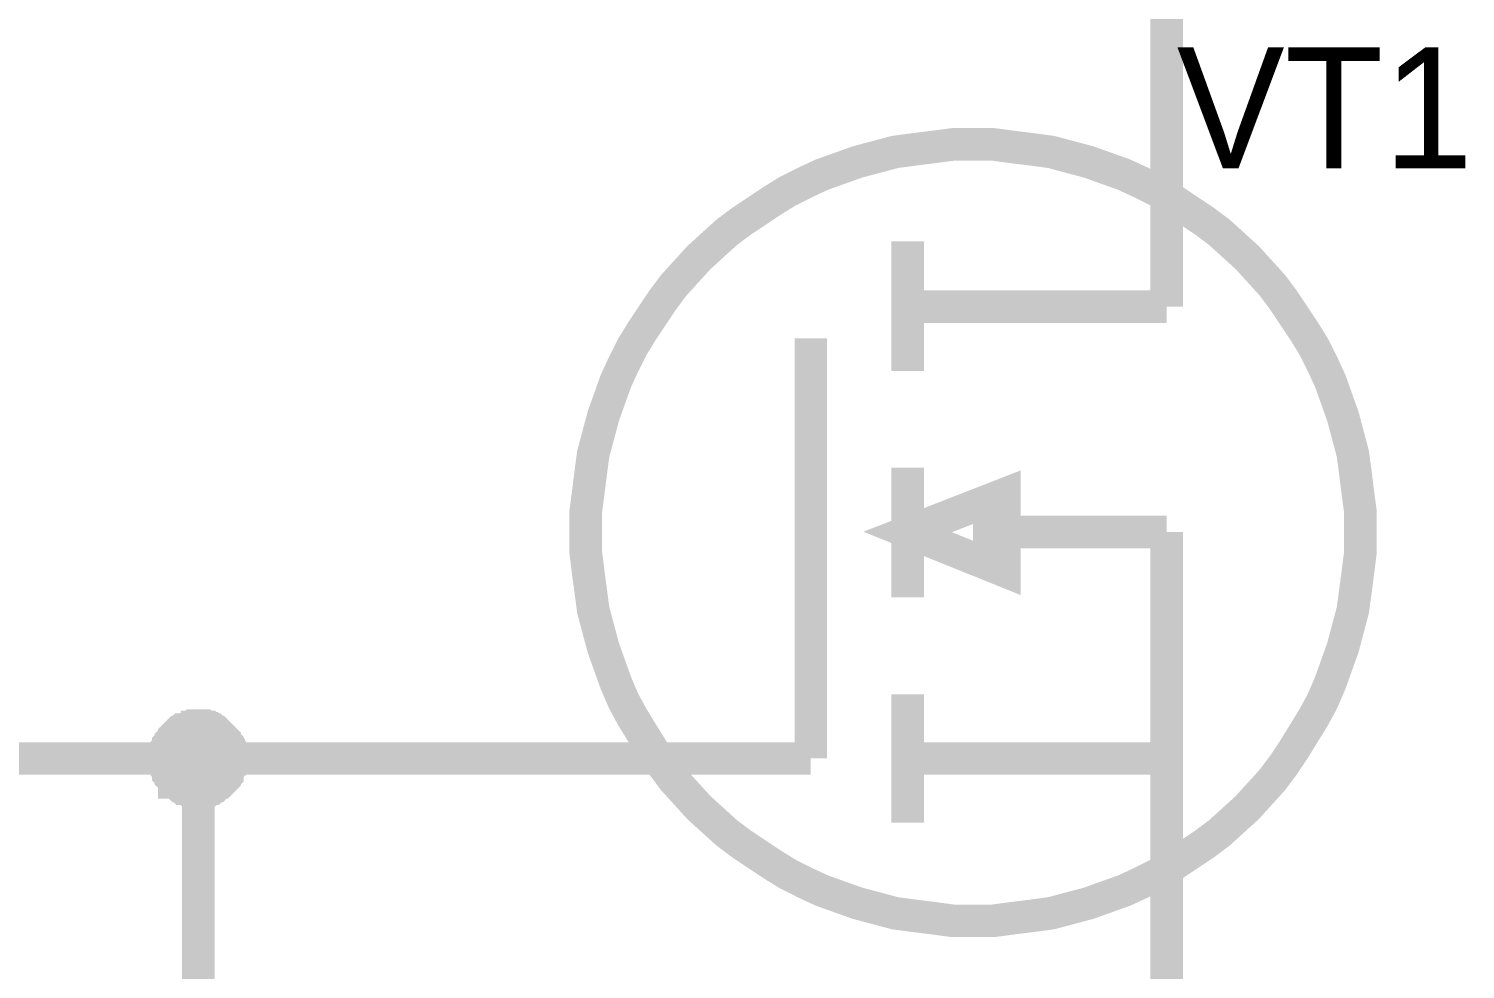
# Model space of a CAD drawing. Header units: millimetres. Extents: x 2.64 to 11.44, y 2.16 to 8.68.
# Drawn here: x 7.119 to 7.638, y 4.482 to 4.822 of the extents above; entities that cross this region are included whole.
import ezdxf

# ---------------------------------------------------------------- set-up
doc = ezdxf.new("R2010")
doc.units = ezdxf.units.MM
doc.header["$MEASUREMENT"] = 0
doc.layers.add('Sheet', color=255, linetype='Continuous')

msp = doc.modelspace()

# ---------------------------------------------------------------- linework, layer by layer
at = {"layer": 'Sheet', "const_width": 0.0118}
for points in [[(7.53039, 4.79192), (7.53039, 4.85066)], [(6.888, 4.79192), (6.888, 4.55833), (6.888, 4.55833), (7.18008, 4.55833), (7.23831, 4.55833)], [(7.53039, 4.79192), (7.53039, 4.7218)], [(7.3202, 4.64029), (7.3202, 4.64758), (7.32111, 4.65441), (7.32202, 4.66169), (7.32293, 4.66852), (7.32475, 4.67535), (7.32657, 4.68218), (7.32885, 4.68856), (7.33112, 4.69493), (7.33385, 4.70085), (7.33704, 4.70723), (7.34068, 4.71315), (7.34432, 4.71861), (7.34796, 4.72407), (7.35205, 4.72954), (7.3566, 4.73455), (7.36115, 4.73955), (7.36615, 4.74411), (7.37116, 4.74866), (7.37662, 4.75276), (7.38208, 4.7564), (7.38754, 4.76004), (7.39345, 4.76369), (7.39982, 4.76687), (7.40573, 4.76961), (7.4121, 4.77188), (7.41847, 4.77416), (7.4253, 4.77598), (7.43212, 4.7778), (7.43895, 4.77871), (7.44623, 4.77962), (7.45305, 4.78053), (7.46033, 4.78053)], [(7.46033, 4.78053), (7.45305, 4.78053), (7.44623, 4.77962), (7.43895, 4.77871), (7.43212, 4.7778), (7.4253, 4.77598), (7.41847, 4.77416), (7.4121, 4.77188), (7.40573, 4.76961), (7.39982, 4.76687), (7.39345, 4.76369), (7.38754, 4.76004), (7.38208, 4.7564), (7.37662, 4.75276), (7.37116, 4.74866), (7.36615, 4.74411), (7.36115, 4.73955), (7.3566, 4.73455), (7.35205, 4.72954), (7.34796, 4.72407), (7.34432, 4.71861), (7.34068, 4.71315), (7.33704, 4.70723), (7.33385, 4.70085), (7.33112, 4.69493), (7.32885, 4.68856), (7.32657, 4.68218), (7.32475, 4.67535), (7.32293, 4.66852), (7.32202, 4.66169), (7.32111, 4.65441), (7.3202, 4.64758), (7.3202, 4.64029)], [(7.46033, 4.78053), (7.46033, 4.78053)], [(7.46033, 4.78053), (7.46761, 4.78053), (7.47443, 4.77962), (7.48171, 4.77871), (7.48854, 4.7778), (7.49536, 4.77598), (7.50218, 4.77416), (7.50855, 4.77188), (7.51492, 4.76961), (7.52084, 4.76687), (7.52721, 4.76369), (7.53312, 4.76004), (7.53858, 4.7564), (7.54404, 4.75276), (7.5495, 4.74866), (7.5545, 4.74411), (7.55951, 4.73955), (7.56406, 4.73455), (7.56861, 4.72954), (7.5727, 4.72407), (7.57634, 4.71861), (7.57998, 4.71315), (7.58362, 4.70723), (7.58681, 4.70085), (7.58954, 4.69493), (7.59181, 4.68856), (7.59409, 4.68218), (7.59591, 4.67535), (7.59772, 4.66852), (7.59863, 4.66169), (7.59954, 4.65441), (7.60045, 4.64758), (7.60045, 4.64029)], [(7.60045, 4.64029), (7.60045, 4.64758), (7.59954, 4.65441), (7.59863, 4.66169), (7.59772, 4.66852), (7.59591, 4.67535), (7.59409, 4.68218), (7.59181, 4.68856), (7.58954, 4.69493), (7.58681, 4.70085), (7.58362, 4.70723), (7.57998, 4.71315), (7.57634, 4.71861), (7.5727, 4.72407), (7.56861, 4.72954), (7.56406, 4.73455), (7.55951, 4.73955), (7.5545, 4.74411), (7.5495, 4.74866), (7.54404, 4.75276), (7.53858, 4.7564), (7.53312, 4.76004), (7.52721, 4.76369), (7.52084, 4.76687), (7.51492, 4.76961), (7.50855, 4.77188), (7.50218, 4.77416), (7.49536, 4.77598), (7.48854, 4.7778), (7.48171, 4.77871), (7.47443, 4.77962), (7.46761, 4.78053), (7.46033, 4.78053)], [(7.43667, 4.74547), (7.43667, 4.69857)], [(7.43667, 4.7218), (7.53039, 4.7218)], [(7.40164, 4.71041), (7.40164, 4.55833)], [(7.43667, 4.61661), (7.43667, 4.66351)], [(7.46033, 4.49959), (7.45305, 4.49959), (7.44623, 4.50051), (7.43895, 4.50142), (7.43212, 4.50233), (7.4253, 4.50415), (7.41847, 4.50597), (7.4121, 4.50825), (7.40573, 4.51052), (7.39982, 4.51325), (7.39345, 4.51644), (7.38754, 4.52008), (7.38208, 4.52373), (7.37662, 4.52737), (7.37116, 4.53147), (7.36615, 4.53602), (7.36115, 4.54057), (7.3566, 4.54558), (7.35205, 4.55059), (7.34796, 4.55606), (7.34432, 4.56152), (7.34068, 4.56744), (7.33704, 4.57336), (7.33385, 4.57928), (7.33112, 4.58565), (7.32885, 4.59203), (7.32657, 4.5984), (7.32475, 4.60523), (7.32293, 4.61206), (7.32202, 4.61889), (7.32111, 4.62572), (7.3202, 4.63301), (7.3202, 4.64029)], [(7.3202, 4.64029), (7.3202, 4.64029)], [(7.3202, 4.64029), (7.3202, 4.63301), (7.32111, 4.62572), (7.32202, 4.61889), (7.32293, 4.61206), (7.32475, 4.60523), (7.32657, 4.5984), (7.32885, 4.59203), (7.33112, 4.58565), (7.33385, 4.57928), (7.33704, 4.57336), (7.34068, 4.56744), (7.34432, 4.56152), (7.34796, 4.55606), (7.35205, 4.55059), (7.3566, 4.54558), (7.36115, 4.54057), (7.36615, 4.53602), (7.37116, 4.53147), (7.37662, 4.52737), (7.38208, 4.52373), (7.38754, 4.52008), (7.39345, 4.51644), (7.39982, 4.51325), (7.40573, 4.51052), (7.4121, 4.50825), (7.41847, 4.50597), (7.4253, 4.50415), (7.43212, 4.50233), (7.43895, 4.50142), (7.44623, 4.50051), (7.45305, 4.49959), (7.46033, 4.49959)], [(7.46033, 4.64029), (7.53039, 4.64029)], [(7.60045, 4.64029), (7.60045, 4.63301), (7.59954, 4.62572), (7.59863, 4.61889), (7.59772, 4.61206), (7.59591, 4.60523), (7.59409, 4.5984), (7.59181, 4.59203), (7.58954, 4.58565), (7.58681, 4.57928), (7.58362, 4.57336), (7.57998, 4.56744), (7.57634, 4.56152), (7.5727, 4.55606), (7.56861, 4.55059), (7.56406, 4.54558), (7.55951, 4.54057), (7.5545, 4.53602), (7.5495, 4.53147), (7.54404, 4.52737), (7.53858, 4.52373), (7.53312, 4.52008), (7.52721, 4.51644), (7.52084, 4.51325), (7.51492, 4.51052), (7.50855, 4.50825), (7.50218, 4.50597), (7.49536, 4.50415), (7.48854, 4.50233), (7.48171, 4.50142), (7.47443, 4.50051), (7.46761, 4.49959), (7.46033, 4.49959)], [(7.46033, 4.49959), (7.46761, 4.49959), (7.47443, 4.50051), (7.48171, 4.50142), (7.48854, 4.50233), (7.49536, 4.50415), (7.50218, 4.50597), (7.50855, 4.50825), (7.51492, 4.51052), (7.52084, 4.51325), (7.52721, 4.51644), (7.53312, 4.52008), (7.53858, 4.52373), (7.54404, 4.52737), (7.5495, 4.53147), (7.5545, 4.53602), (7.55951, 4.54057), (7.56406, 4.54558), (7.56861, 4.55059), (7.5727, 4.55606), (7.57634, 4.56152), (7.57998, 4.56744), (7.58362, 4.57336), (7.58681, 4.57928), (7.58954, 4.58565), (7.59181, 4.59203), (7.59409, 4.5984), (7.59591, 4.60523), (7.59772, 4.61206), (7.59863, 4.61889), (7.59954, 4.62572), (7.60045, 4.63301), (7.60045, 4.64029)], [(7.53039, 4.64029), (7.53039, 4.49959)], [(7.60045, 4.64029), (7.60045, 4.64029), (7.60045, 4.64029), (7.60045, 4.64029), (7.60045, 4.64029), (7.60045, 4.64029), (7.60045, 4.64029), (7.60045, 4.64029), (7.60045, 4.64029), (7.60045, 4.64029), (7.60045, 4.64029), (7.60045, 4.64029), (7.60045, 4.64029), (7.60045, 4.64029), (7.60045, 4.64029), (7.60045, 4.64029), (7.60045, 4.64029), (7.60045, 4.64029), (7.60045, 4.64029), (7.60045, 4.64029), (7.60045, 4.64029), (7.60045, 4.64029), (7.60045, 4.64029), (7.60045, 4.64029), (7.60045, 4.64029), (7.60045, 4.64029), (7.60045, 4.64029), (7.60045, 4.64029), (7.60045, 4.64029), (7.60045, 4.64029), (7.60045, 4.64029), (7.60045, 4.64029), (7.60045, 4.64029)], [(7.43667, 4.53511), (7.43667, 4.58155)], [(7.16825, 4.55833), (7.16825, 4.55879), (7.16825, 4.5597), (7.16825, 4.56015), (7.1687, 4.56061), (7.1687, 4.56106), (7.1687, 4.56198), (7.16916, 4.56243), (7.16916, 4.56289), (7.16916, 4.56334), (7.16961, 4.5638), (7.17007, 4.56425), (7.17007, 4.56471), (7.17052, 4.56516), (7.17098, 4.56562), (7.17143, 4.56607), (7.17143, 4.56653), (7.17189, 4.56698), (7.17234, 4.56744), (7.1728, 4.56789), (7.17325, 4.56789), (7.17371, 4.56835), (7.17416, 4.56881), (7.17462, 4.56881), (7.17553, 4.56926), (7.17598, 4.56926), (7.17644, 4.56972), (7.17689, 4.56972), (7.1778, 4.56972), (7.17826, 4.57017), (7.17871, 4.57017), (7.17962, 4.57017), (7.18008, 4.57017)], [(7.16825, 4.55833), (7.16825, 4.55879), (7.16825, 4.5597), (7.16825, 4.56015), (7.1687, 4.56061), (7.1687, 4.56106), (7.1687, 4.56198), (7.16916, 4.56243), (7.16916, 4.56289), (7.16916, 4.56334), (7.16961, 4.5638), (7.17007, 4.56425), (7.17007, 4.56471), (7.17052, 4.56516), (7.17098, 4.56562), (7.17143, 4.56607), (7.17143, 4.56653), (7.17189, 4.56698), (7.17234, 4.56744), (7.1728, 4.56789), (7.17325, 4.56789), (7.17371, 4.56835), (7.17416, 4.56881), (7.17462, 4.56881), (7.17553, 4.56926), (7.17598, 4.56926), (7.17644, 4.56972), (7.17689, 4.56972), (7.1778, 4.56972), (7.17826, 4.57017), (7.17871, 4.57017), (7.17962, 4.57017), (7.18008, 4.57017)], [(7.16825, 4.55833), (7.16825, 4.55879), (7.16825, 4.5597), (7.16825, 4.56015), (7.1687, 4.56061), (7.1687, 4.56106), (7.1687, 4.56198), (7.16916, 4.56243), (7.16916, 4.56289), (7.16916, 4.56334), (7.16961, 4.5638), (7.17007, 4.56425), (7.17007, 4.56471), (7.17052, 4.56516), (7.17098, 4.56562), (7.17143, 4.56607), (7.17143, 4.56653), (7.17189, 4.56698), (7.17234, 4.56744), (7.1728, 4.56789), (7.17325, 4.56789), (7.17371, 4.56835), (7.17416, 4.56881), (7.17462, 4.56881), (7.17553, 4.56926), (7.17598, 4.56926), (7.17644, 4.56972), (7.17689, 4.56972), (7.1778, 4.56972), (7.17826, 4.57017), (7.17871, 4.57017), (7.17962, 4.57017), (7.18008, 4.57017)], [(7.16825, 4.55833), (7.16825, 4.55879), (7.16825, 4.5597), (7.16825, 4.56015), (7.1687, 4.56061), (7.1687, 4.56106), (7.1687, 4.56198), (7.16916, 4.56243), (7.16916, 4.56289), (7.16916, 4.56334), (7.16961, 4.5638), (7.17007, 4.56425), (7.17007, 4.56471), (7.17052, 4.56516), (7.17098, 4.56562), (7.17143, 4.56607), (7.17143, 4.56653), (7.17189, 4.56698), (7.17234, 4.56744), (7.1728, 4.56789), (7.17325, 4.56789), (7.17371, 4.56835), (7.17416, 4.56881), (7.17462, 4.56881), (7.17553, 4.56926), (7.17598, 4.56926), (7.17644, 4.56972), (7.17689, 4.56972), (7.1778, 4.56972), (7.17826, 4.57017), (7.17871, 4.57017), (7.17962, 4.57017), (7.18008, 4.57017)], [(7.16825, 4.55833), (7.16825, 4.55879), (7.16825, 4.5597), (7.16825, 4.56015), (7.1687, 4.56061), (7.1687, 4.56106), (7.1687, 4.56198), (7.16916, 4.56243), (7.16916, 4.56289), (7.16916, 4.56334), (7.16961, 4.5638), (7.17007, 4.56425), (7.17007, 4.56471), (7.17052, 4.56516), (7.17098, 4.56562), (7.17143, 4.56607), (7.17143, 4.56653), (7.17189, 4.56698), (7.17234, 4.56744), (7.1728, 4.56789), (7.17325, 4.56789), (7.17371, 4.56835), (7.17416, 4.56881), (7.17462, 4.56881), (7.17553, 4.56926), (7.17598, 4.56926), (7.17644, 4.56972), (7.17689, 4.56972), (7.1778, 4.56972), (7.17826, 4.57017), (7.17871, 4.57017), (7.17962, 4.57017), (7.18008, 4.57017)], [(7.16825, 4.55833), (7.16825, 4.55879), (7.16825, 4.5597), (7.16825, 4.56015), (7.1687, 4.56061), (7.1687, 4.56106), (7.1687, 4.56198), (7.16916, 4.56243), (7.16916, 4.56289), (7.16916, 4.56334), (7.16961, 4.5638), (7.17007, 4.56425), (7.17007, 4.56471), (7.17052, 4.56516), (7.17098, 4.56562), (7.17143, 4.56607), (7.17143, 4.56653), (7.17189, 4.56698), (7.17234, 4.56744), (7.1728, 4.56789), (7.17325, 4.56789), (7.17371, 4.56835), (7.17416, 4.56881), (7.17462, 4.56881), (7.17553, 4.56926), (7.17598, 4.56926), (7.17644, 4.56972), (7.17689, 4.56972), (7.1778, 4.56972), (7.17826, 4.57017), (7.17871, 4.57017), (7.17962, 4.57017), (7.18008, 4.57017)], [(7.16825, 4.55833), (7.16825, 4.55879), (7.16825, 4.5597), (7.16825, 4.56015), (7.1687, 4.56061), (7.1687, 4.56106), (7.1687, 4.56198), (7.16916, 4.56243), (7.16916, 4.56289), (7.16916, 4.56334), (7.16961, 4.5638), (7.17007, 4.56425), (7.17007, 4.56471), (7.17052, 4.56516), (7.17098, 4.56562), (7.17143, 4.56607), (7.17143, 4.56653), (7.17189, 4.56698), (7.17234, 4.56744), (7.1728, 4.56789), (7.17325, 4.56789), (7.17371, 4.56835), (7.17416, 4.56881), (7.17462, 4.56881), (7.17553, 4.56926), (7.17598, 4.56926), (7.17644, 4.56972), (7.17689, 4.56972), (7.1778, 4.56972), (7.17826, 4.57017), (7.17871, 4.57017), (7.17962, 4.57017), (7.18008, 4.57017)], [(7.16825, 4.55833), (7.16825, 4.55879), (7.16825, 4.5597), (7.16825, 4.56015), (7.1687, 4.56061), (7.1687, 4.56106), (7.1687, 4.56198), (7.16916, 4.56243), (7.16916, 4.56289), (7.16916, 4.56334), (7.16961, 4.5638), (7.17007, 4.56425), (7.17007, 4.56471), (7.17052, 4.56516), (7.17098, 4.56562), (7.17143, 4.56607), (7.17143, 4.56653), (7.17189, 4.56698), (7.17234, 4.56744), (7.1728, 4.56789), (7.17325, 4.56789), (7.17371, 4.56835), (7.17416, 4.56881), (7.17462, 4.56881), (7.17553, 4.56926), (7.17598, 4.56926), (7.17644, 4.56972), (7.17689, 4.56972), (7.1778, 4.56972), (7.17826, 4.57017), (7.17871, 4.57017), (7.17962, 4.57017), (7.18008, 4.57017)], [(7.18008, 4.57017), (7.18008, 4.57017)], [(7.18008, 4.57017), (7.18053, 4.57017), (7.18144, 4.57017), (7.1819, 4.57017), (7.18235, 4.56972), (7.18281, 4.56972), (7.18372, 4.56972), (7.18417, 4.56926), (7.18463, 4.56926), (7.18508, 4.56881), (7.18554, 4.56881), (7.18599, 4.56835), (7.18645, 4.56789), (7.1869, 4.56789), (7.18736, 4.56744), (7.18781, 4.56698), (7.18827, 4.56653), (7.18872, 4.56607), (7.18918, 4.56562), (7.18963, 4.56516), (7.18963, 4.56471), (7.19009, 4.56425), (7.19054, 4.5638), (7.19054, 4.56334), (7.191, 4.56289), (7.191, 4.56243), (7.19145, 4.56198), (7.19145, 4.56106), (7.19145, 4.56061), (7.19191, 4.56015), (7.19191, 4.5597), (7.19191, 4.55879), (7.19191, 4.55833)], [(7.18008, 4.57017), (7.18008, 4.57017)], [(7.18008, 4.57017), (7.18053, 4.57017), (7.18144, 4.57017), (7.1819, 4.57017), (7.18235, 4.56972), (7.18281, 4.56972), (7.18372, 4.56972), (7.18417, 4.56926), (7.18463, 4.56926), (7.18508, 4.56881), (7.18554, 4.56881), (7.18599, 4.56835), (7.18645, 4.56789), (7.1869, 4.56789), (7.18736, 4.56744), (7.18781, 4.56698), (7.18827, 4.56653), (7.18872, 4.56607), (7.18918, 4.56562), (7.18963, 4.56516), (7.18963, 4.56471), (7.19009, 4.56425), (7.19054, 4.5638), (7.19054, 4.56334), (7.191, 4.56289), (7.191, 4.56243), (7.19145, 4.56198), (7.19145, 4.56106), (7.19145, 4.56061), (7.19191, 4.56015), (7.19191, 4.5597), (7.19191, 4.55879), (7.19191, 4.55833)], [(7.18008, 4.57017), (7.18008, 4.57017)], [(7.18008, 4.57017), (7.18053, 4.57017), (7.18144, 4.57017), (7.1819, 4.57017), (7.18235, 4.56972), (7.18281, 4.56972), (7.18372, 4.56972), (7.18417, 4.56926), (7.18463, 4.56926), (7.18508, 4.56881), (7.18554, 4.56881), (7.18599, 4.56835), (7.18645, 4.56789), (7.1869, 4.56789), (7.18736, 4.56744), (7.18781, 4.56698), (7.18827, 4.56653), (7.18872, 4.56607), (7.18918, 4.56562), (7.18963, 4.56516), (7.18963, 4.56471), (7.19009, 4.56425), (7.19054, 4.5638), (7.19054, 4.56334), (7.191, 4.56289), (7.191, 4.56243), (7.19145, 4.56198), (7.19145, 4.56106), (7.19145, 4.56061), (7.19191, 4.56015), (7.19191, 4.5597), (7.19191, 4.55879), (7.19191, 4.55833)], [(7.18008, 4.57017), (7.18008, 4.57017)], [(7.18008, 4.57017), (7.18053, 4.57017), (7.18144, 4.57017), (7.1819, 4.57017), (7.18235, 4.56972), (7.18281, 4.56972), (7.18372, 4.56972), (7.18417, 4.56926), (7.18463, 4.56926), (7.18508, 4.56881), (7.18554, 4.56881), (7.18599, 4.56835), (7.18645, 4.56789), (7.1869, 4.56789), (7.18736, 4.56744), (7.18781, 4.56698), (7.18827, 4.56653), (7.18872, 4.56607), (7.18918, 4.56562), (7.18963, 4.56516), (7.18963, 4.56471), (7.19009, 4.56425), (7.19054, 4.5638), (7.19054, 4.56334), (7.191, 4.56289), (7.191, 4.56243), (7.19145, 4.56198), (7.19145, 4.56106), (7.19145, 4.56061), (7.19191, 4.56015), (7.19191, 4.5597), (7.19191, 4.55879), (7.19191, 4.55833)], [(7.18008, 4.57017), (7.18008, 4.57017)], [(7.18008, 4.57017), (7.18053, 4.57017), (7.18144, 4.57017), (7.1819, 4.57017), (7.18235, 4.56972), (7.18281, 4.56972), (7.18372, 4.56972), (7.18417, 4.56926), (7.18463, 4.56926), (7.18508, 4.56881), (7.18554, 4.56881), (7.18599, 4.56835), (7.18645, 4.56789), (7.1869, 4.56789), (7.18736, 4.56744), (7.18781, 4.56698), (7.18827, 4.56653), (7.18872, 4.56607), (7.18918, 4.56562), (7.18963, 4.56516), (7.18963, 4.56471), (7.19009, 4.56425), (7.19054, 4.5638), (7.19054, 4.56334), (7.191, 4.56289), (7.191, 4.56243), (7.19145, 4.56198), (7.19145, 4.56106), (7.19145, 4.56061), (7.19191, 4.56015), (7.19191, 4.5597), (7.19191, 4.55879), (7.19191, 4.55833)], [(7.18008, 4.57017), (7.18008, 4.57017)], [(7.18008, 4.57017), (7.18053, 4.57017), (7.18144, 4.57017), (7.1819, 4.57017), (7.18235, 4.56972), (7.18281, 4.56972), (7.18372, 4.56972), (7.18417, 4.56926), (7.18463, 4.56926), (7.18508, 4.56881), (7.18554, 4.56881), (7.18599, 4.56835), (7.18645, 4.56789), (7.1869, 4.56789), (7.18736, 4.56744), (7.18781, 4.56698), (7.18827, 4.56653), (7.18872, 4.56607), (7.18918, 4.56562), (7.18963, 4.56516), (7.18963, 4.56471), (7.19009, 4.56425), (7.19054, 4.5638), (7.19054, 4.56334), (7.191, 4.56289), (7.191, 4.56243), (7.19145, 4.56198), (7.19145, 4.56106), (7.19145, 4.56061), (7.19191, 4.56015), (7.19191, 4.5597), (7.19191, 4.55879), (7.19191, 4.55833)], [(7.18008, 4.57017), (7.18008, 4.57017)], [(7.18008, 4.57017), (7.18053, 4.57017), (7.18144, 4.57017), (7.1819, 4.57017), (7.18235, 4.56972), (7.18281, 4.56972), (7.18372, 4.56972), (7.18417, 4.56926), (7.18463, 4.56926), (7.18508, 4.56881), (7.18554, 4.56881), (7.18599, 4.56835), (7.18645, 4.56789), (7.1869, 4.56789), (7.18736, 4.56744), (7.18781, 4.56698), (7.18827, 4.56653), (7.18872, 4.56607), (7.18918, 4.56562), (7.18963, 4.56516), (7.18963, 4.56471), (7.19009, 4.56425), (7.19054, 4.5638), (7.19054, 4.56334), (7.191, 4.56289), (7.191, 4.56243), (7.19145, 4.56198), (7.19145, 4.56106), (7.19145, 4.56061), (7.19191, 4.56015), (7.19191, 4.5597), (7.19191, 4.55879), (7.19191, 4.55833)], [(7.18008, 4.57017), (7.18008, 4.57017)], [(7.18008, 4.57017), (7.18053, 4.57017), (7.18144, 4.57017), (7.1819, 4.57017), (7.18235, 4.56972), (7.18281, 4.56972), (7.18372, 4.56972), (7.18417, 4.56926), (7.18463, 4.56926), (7.18508, 4.56881), (7.18554, 4.56881), (7.18599, 4.56835), (7.18645, 4.56789), (7.1869, 4.56789), (7.18736, 4.56744), (7.18781, 4.56698), (7.18827, 4.56653), (7.18872, 4.56607), (7.18918, 4.56562), (7.18963, 4.56516), (7.18963, 4.56471), (7.19009, 4.56425), (7.19054, 4.5638), (7.19054, 4.56334), (7.191, 4.56289), (7.191, 4.56243), (7.19145, 4.56198), (7.19145, 4.56106), (7.19145, 4.56061), (7.19191, 4.56015), (7.19191, 4.5597), (7.19191, 4.55879), (7.19191, 4.55833)], [(7.18008, 4.54649), (7.17962, 4.54649), (7.17871, 4.54649), (7.17826, 4.54649), (7.1778, 4.54695), (7.17689, 4.54695), (7.17644, 4.54695), (7.17598, 4.5474), (7.17553, 4.5474), (7.17462, 4.5474), (7.17416, 4.54786), (7.17371, 4.54832), (7.17325, 4.54832), (7.1728, 4.54877), (7.17234, 4.54923), (7.17189, 4.54968), (7.17143, 4.54968), (7.17143, 4.55014), (7.17098, 4.55059), (7.17052, 4.55105), (7.17007, 4.5515), (7.17007, 4.55196), (7.16961, 4.55241), (7.16916, 4.55287), (7.16916, 4.55378), (7.16916, 4.55423), (7.1687, 4.55469), (7.1687, 4.55515), (7.1687, 4.55606), (7.16825, 4.55651), (7.16825, 4.55697), (7.16825, 4.55788), (7.16825, 4.55833)], [(7.16825, 4.55833), (7.16825, 4.55833)], [(7.18008, 4.54649), (7.17962, 4.54649), (7.17871, 4.54649), (7.17826, 4.54649), (7.1778, 4.54695), (7.17689, 4.54695), (7.17644, 4.54695), (7.17598, 4.5474), (7.17553, 4.5474), (7.17462, 4.5474), (7.17416, 4.54786), (7.17371, 4.54832), (7.17325, 4.54832), (7.1728, 4.54877), (7.17234, 4.54923), (7.17189, 4.54968), (7.17143, 4.54968), (7.17143, 4.55014), (7.17098, 4.55059), (7.17052, 4.55105), (7.17007, 4.5515), (7.17007, 4.55196), (7.16961, 4.55241), (7.16916, 4.55287), (7.16916, 4.55378), (7.16916, 4.55423), (7.1687, 4.55469), (7.1687, 4.55515), (7.1687, 4.55606), (7.16825, 4.55651), (7.16825, 4.55697), (7.16825, 4.55788), (7.16825, 4.55833)], [(7.16825, 4.55833), (7.16825, 4.55833)], [(7.18008, 4.54649), (7.17962, 4.54649), (7.17871, 4.54649), (7.17826, 4.54649), (7.1778, 4.54695), (7.17689, 4.54695), (7.17644, 4.54695), (7.17598, 4.5474), (7.17553, 4.5474), (7.17462, 4.5474), (7.17416, 4.54786), (7.17371, 4.54832), (7.17325, 4.54832), (7.1728, 4.54877), (7.17234, 4.54923), (7.17189, 4.54968), (7.17143, 4.54968), (7.17143, 4.55014), (7.17098, 4.55059), (7.17052, 4.55105), (7.17007, 4.5515), (7.17007, 4.55196), (7.16961, 4.55241), (7.16916, 4.55287), (7.16916, 4.55378), (7.16916, 4.55423), (7.1687, 4.55469), (7.1687, 4.55515), (7.1687, 4.55606), (7.16825, 4.55651), (7.16825, 4.55697), (7.16825, 4.55788), (7.16825, 4.55833)], [(7.16825, 4.55833), (7.16825, 4.55833)], [(7.18008, 4.54649), (7.17962, 4.54649), (7.17871, 4.54649), (7.17826, 4.54649), (7.1778, 4.54695), (7.17689, 4.54695), (7.17644, 4.54695), (7.17598, 4.5474), (7.17553, 4.5474), (7.17462, 4.5474), (7.17416, 4.54786), (7.17371, 4.54832), (7.17325, 4.54832), (7.1728, 4.54877), (7.17234, 4.54923), (7.17189, 4.54968), (7.17143, 4.54968), (7.17143, 4.55014), (7.17098, 4.55059), (7.17052, 4.55105), (7.17007, 4.5515), (7.17007, 4.55196), (7.16961, 4.55241), (7.16916, 4.55287), (7.16916, 4.55378), (7.16916, 4.55423), (7.1687, 4.55469), (7.1687, 4.55515), (7.1687, 4.55606), (7.16825, 4.55651), (7.16825, 4.55697), (7.16825, 4.55788), (7.16825, 4.55833)], [(7.16825, 4.55833), (7.16825, 4.55833)], [(7.18008, 4.54649), (7.17962, 4.54649), (7.17871, 4.54649), (7.17826, 4.54649), (7.1778, 4.54695), (7.17689, 4.54695), (7.17644, 4.54695), (7.17598, 4.5474), (7.17553, 4.5474), (7.17462, 4.5474), (7.17416, 4.54786), (7.17371, 4.54832), (7.17325, 4.54832), (7.1728, 4.54877), (7.17234, 4.54923), (7.17189, 4.54968), (7.17143, 4.54968), (7.17143, 4.55014), (7.17098, 4.55059), (7.17052, 4.55105), (7.17007, 4.5515), (7.17007, 4.55196), (7.16961, 4.55241), (7.16916, 4.55287), (7.16916, 4.55378), (7.16916, 4.55423), (7.1687, 4.55469), (7.1687, 4.55515), (7.1687, 4.55606), (7.16825, 4.55651), (7.16825, 4.55697), (7.16825, 4.55788), (7.16825, 4.55833)], [(7.16825, 4.55833), (7.16825, 4.55833)], [(7.18008, 4.54649), (7.17962, 4.54649), (7.17871, 4.54649), (7.17826, 4.54649), (7.1778, 4.54695), (7.17689, 4.54695), (7.17644, 4.54695), (7.17598, 4.5474), (7.17553, 4.5474), (7.17462, 4.5474), (7.17416, 4.54786), (7.17371, 4.54832), (7.17325, 4.54832), (7.1728, 4.54877), (7.17234, 4.54923), (7.17189, 4.54968), (7.17143, 4.54968), (7.17143, 4.55014), (7.17098, 4.55059), (7.17052, 4.55105), (7.17007, 4.5515), (7.17007, 4.55196), (7.16961, 4.55241), (7.16916, 4.55287), (7.16916, 4.55378), (7.16916, 4.55423), (7.1687, 4.55469), (7.1687, 4.55515), (7.1687, 4.55606), (7.16825, 4.55651), (7.16825, 4.55697), (7.16825, 4.55788), (7.16825, 4.55833)], [(7.16825, 4.55833), (7.16825, 4.55833)], [(7.18008, 4.54649), (7.17962, 4.54649), (7.17871, 4.54649), (7.17826, 4.54649), (7.1778, 4.54695), (7.17689, 4.54695), (7.17644, 4.54695), (7.17598, 4.5474), (7.17553, 4.5474), (7.17462, 4.5474), (7.17416, 4.54786), (7.17371, 4.54832), (7.17325, 4.54832), (7.1728, 4.54877), (7.17234, 4.54923), (7.17189, 4.54968), (7.17143, 4.54968), (7.17143, 4.55014), (7.17098, 4.55059), (7.17052, 4.55105), (7.17007, 4.5515), (7.17007, 4.55196), (7.16961, 4.55241), (7.16916, 4.55287), (7.16916, 4.55378), (7.16916, 4.55423), (7.1687, 4.55469), (7.1687, 4.55515), (7.1687, 4.55606), (7.16825, 4.55651), (7.16825, 4.55697), (7.16825, 4.55788), (7.16825, 4.55833)], [(7.16825, 4.55833), (7.16825, 4.55833)], [(7.18008, 4.54649), (7.17962, 4.54649), (7.17871, 4.54649), (7.17826, 4.54649), (7.1778, 4.54695), (7.17689, 4.54695), (7.17644, 4.54695), (7.17598, 4.5474), (7.17553, 4.5474), (7.17462, 4.5474), (7.17416, 4.54786), (7.17371, 4.54832), (7.17325, 4.54832), (7.1728, 4.54877), (7.17234, 4.54923), (7.17189, 4.54968), (7.17143, 4.54968), (7.17143, 4.55014), (7.17098, 4.55059), (7.17052, 4.55105), (7.17007, 4.5515), (7.17007, 4.55196), (7.16961, 4.55241), (7.16916, 4.55287), (7.16916, 4.55378), (7.16916, 4.55423), (7.1687, 4.55469), (7.1687, 4.55515), (7.1687, 4.55606), (7.16825, 4.55651), (7.16825, 4.55697), (7.16825, 4.55788), (7.16825, 4.55833)], [(7.16825, 4.55833), (7.16825, 4.55833)], [(7.18008, 4.49959), (7.18008, 4.55833)], [(7.19191, 4.55833), (7.19191, 4.55788), (7.19191, 4.55697), (7.19191, 4.55651), (7.19145, 4.55606), (7.19145, 4.55515), (7.19145, 4.55469), (7.191, 4.55423), (7.191, 4.55378), (7.19054, 4.55287), (7.19054, 4.55241), (7.19009, 4.55196), (7.18963, 4.5515), (7.18963, 4.55105), (7.18918, 4.55059), (7.18872, 4.55014), (7.18827, 4.54968), (7.18781, 4.54968), (7.18736, 4.54923), (7.1869, 4.54877), (7.18645, 4.54832), (7.18599, 4.54832), (7.18554, 4.54786), (7.18508, 4.5474), (7.18463, 4.5474), (7.18417, 4.5474), (7.18372, 4.54695), (7.18281, 4.54695), (7.18235, 4.54695), (7.1819, 4.54649), (7.18144, 4.54649), (7.18053, 4.54649), (7.18008, 4.54649)], [(7.19191, 4.55833), (7.19191, 4.55788), (7.19191, 4.55697), (7.19191, 4.55651), (7.19145, 4.55606), (7.19145, 4.55515), (7.19145, 4.55469), (7.191, 4.55423), (7.191, 4.55378), (7.19054, 4.55287), (7.19054, 4.55241), (7.19009, 4.55196), (7.18963, 4.5515), (7.18963, 4.55105), (7.18918, 4.55059), (7.18872, 4.55014), (7.18827, 4.54968), (7.18781, 4.54968), (7.18736, 4.54923), (7.1869, 4.54877), (7.18645, 4.54832), (7.18599, 4.54832), (7.18554, 4.54786), (7.18508, 4.5474), (7.18463, 4.5474), (7.18417, 4.5474), (7.18372, 4.54695), (7.18281, 4.54695), (7.18235, 4.54695), (7.1819, 4.54649), (7.18144, 4.54649), (7.18053, 4.54649), (7.18008, 4.54649)], [(7.19191, 4.55833), (7.19191, 4.55788), (7.19191, 4.55697), (7.19191, 4.55651), (7.19145, 4.55606), (7.19145, 4.55515), (7.19145, 4.55469), (7.191, 4.55423), (7.191, 4.55378), (7.19054, 4.55287), (7.19054, 4.55241), (7.19009, 4.55196), (7.18963, 4.5515), (7.18963, 4.55105), (7.18918, 4.55059), (7.18872, 4.55014), (7.18827, 4.54968), (7.18781, 4.54968), (7.18736, 4.54923), (7.1869, 4.54877), (7.18645, 4.54832), (7.18599, 4.54832), (7.18554, 4.54786), (7.18508, 4.5474), (7.18463, 4.5474), (7.18417, 4.5474), (7.18372, 4.54695), (7.18281, 4.54695), (7.18235, 4.54695), (7.1819, 4.54649), (7.18144, 4.54649), (7.18053, 4.54649), (7.18008, 4.54649)], [(7.19191, 4.55833), (7.19191, 4.55788), (7.19191, 4.55697), (7.19191, 4.55651), (7.19145, 4.55606), (7.19145, 4.55515), (7.19145, 4.55469), (7.191, 4.55423), (7.191, 4.55378), (7.19054, 4.55287), (7.19054, 4.55241), (7.19009, 4.55196), (7.18963, 4.5515), (7.18963, 4.55105), (7.18918, 4.55059), (7.18872, 4.55014), (7.18827, 4.54968), (7.18781, 4.54968), (7.18736, 4.54923), (7.1869, 4.54877), (7.18645, 4.54832), (7.18599, 4.54832), (7.18554, 4.54786), (7.18508, 4.5474), (7.18463, 4.5474), (7.18417, 4.5474), (7.18372, 4.54695), (7.18281, 4.54695), (7.18235, 4.54695), (7.1819, 4.54649), (7.18144, 4.54649), (7.18053, 4.54649), (7.18008, 4.54649)], [(7.19191, 4.55833), (7.19191, 4.55788), (7.19191, 4.55697), (7.19191, 4.55651), (7.19145, 4.55606), (7.19145, 4.55515), (7.19145, 4.55469), (7.191, 4.55423), (7.191, 4.55378), (7.19054, 4.55287), (7.19054, 4.55241), (7.19009, 4.55196), (7.18963, 4.5515), (7.18963, 4.55105), (7.18918, 4.55059), (7.18872, 4.55014), (7.18827, 4.54968), (7.18781, 4.54968), (7.18736, 4.54923), (7.1869, 4.54877), (7.18645, 4.54832), (7.18599, 4.54832), (7.18554, 4.54786), (7.18508, 4.5474), (7.18463, 4.5474), (7.18417, 4.5474), (7.18372, 4.54695), (7.18281, 4.54695), (7.18235, 4.54695), (7.1819, 4.54649), (7.18144, 4.54649), (7.18053, 4.54649), (7.18008, 4.54649)], [(7.19191, 4.55833), (7.19191, 4.55788), (7.19191, 4.55697), (7.19191, 4.55651), (7.19145, 4.55606), (7.19145, 4.55515), (7.19145, 4.55469), (7.191, 4.55423), (7.191, 4.55378), (7.19054, 4.55287), (7.19054, 4.55241), (7.19009, 4.55196), (7.18963, 4.5515), (7.18963, 4.55105), (7.18918, 4.55059), (7.18872, 4.55014), (7.18827, 4.54968), (7.18781, 4.54968), (7.18736, 4.54923), (7.1869, 4.54877), (7.18645, 4.54832), (7.18599, 4.54832), (7.18554, 4.54786), (7.18508, 4.5474), (7.18463, 4.5474), (7.18417, 4.5474), (7.18372, 4.54695), (7.18281, 4.54695), (7.18235, 4.54695), (7.1819, 4.54649), (7.18144, 4.54649), (7.18053, 4.54649), (7.18008, 4.54649)], [(7.19191, 4.55833), (7.19191, 4.55788), (7.19191, 4.55697), (7.19191, 4.55651), (7.19145, 4.55606), (7.19145, 4.55515), (7.19145, 4.55469), (7.191, 4.55423), (7.191, 4.55378), (7.19054, 4.55287), (7.19054, 4.55241), (7.19009, 4.55196), (7.18963, 4.5515), (7.18963, 4.55105), (7.18918, 4.55059), (7.18872, 4.55014), (7.18827, 4.54968), (7.18781, 4.54968), (7.18736, 4.54923), (7.1869, 4.54877), (7.18645, 4.54832), (7.18599, 4.54832), (7.18554, 4.54786), (7.18508, 4.5474), (7.18463, 4.5474), (7.18417, 4.5474), (7.18372, 4.54695), (7.18281, 4.54695), (7.18235, 4.54695), (7.1819, 4.54649), (7.18144, 4.54649), (7.18053, 4.54649), (7.18008, 4.54649)], [(7.19191, 4.55833), (7.19191, 4.55788), (7.19191, 4.55697), (7.19191, 4.55651), (7.19145, 4.55606), (7.19145, 4.55515), (7.19145, 4.55469), (7.191, 4.55423), (7.191, 4.55378), (7.19054, 4.55287), (7.19054, 4.55241), (7.19009, 4.55196), (7.18963, 4.5515), (7.18963, 4.55105), (7.18918, 4.55059), (7.18872, 4.55014), (7.18827, 4.54968), (7.18781, 4.54968), (7.18736, 4.54923), (7.1869, 4.54877), (7.18645, 4.54832), (7.18599, 4.54832), (7.18554, 4.54786), (7.18508, 4.5474), (7.18463, 4.5474), (7.18417, 4.5474), (7.18372, 4.54695), (7.18281, 4.54695), (7.18235, 4.54695), (7.1819, 4.54649), (7.18144, 4.54649), (7.18053, 4.54649), (7.18008, 4.54649)], [(7.19191, 4.55833), (7.19191, 4.55833), (7.19191, 4.55833), (7.19191, 4.55833), (7.19191, 4.55833), (7.19191, 4.55833), (7.19191, 4.55833), (7.19191, 4.55833), (7.19191, 4.55833), (7.19191, 4.55833), (7.19191, 4.55833), (7.19191, 4.55833), (7.19191, 4.55833), (7.19191, 4.55833), (7.19191, 4.55833), (7.19191, 4.55833), (7.19191, 4.55833), (7.19191, 4.55833), (7.19191, 4.55833), (7.19191, 4.55833), (7.19191, 4.55833), (7.19191, 4.55833), (7.19191, 4.55833), (7.19191, 4.55833), (7.19191, 4.55833), (7.19191, 4.55833), (7.19191, 4.55833), (7.19191, 4.55833), (7.19191, 4.55833), (7.19191, 4.55833), (7.19191, 4.55833), (7.19191, 4.55833), (7.19191, 4.55833)], [(7.19191, 4.55833), (7.19191, 4.55833)], [(7.19191, 4.55833), (7.19191, 4.55833), (7.19191, 4.55833), (7.19191, 4.55833), (7.19191, 4.55833), (7.19191, 4.55833), (7.19191, 4.55833), (7.19191, 4.55833), (7.19191, 4.55833), (7.19191, 4.55833), (7.19191, 4.55833), (7.19191, 4.55833), (7.19191, 4.55833), (7.19191, 4.55833), (7.19191, 4.55833), (7.19191, 4.55833), (7.19191, 4.55833), (7.19191, 4.55833), (7.19191, 4.55833), (7.19191, 4.55833), (7.19191, 4.55833), (7.19191, 4.55833), (7.19191, 4.55833), (7.19191, 4.55833), (7.19191, 4.55833), (7.19191, 4.55833), (7.19191, 4.55833), (7.19191, 4.55833), (7.19191, 4.55833), (7.19191, 4.55833), (7.19191, 4.55833), (7.19191, 4.55833), (7.19191, 4.55833)], [(7.19191, 4.55833), (7.19191, 4.55833)], [(7.19191, 4.55833), (7.19191, 4.55833), (7.19191, 4.55833), (7.19191, 4.55833), (7.19191, 4.55833), (7.19191, 4.55833), (7.19191, 4.55833), (7.19191, 4.55833), (7.19191, 4.55833), (7.19191, 4.55833), (7.19191, 4.55833), (7.19191, 4.55833), (7.19191, 4.55833), (7.19191, 4.55833), (7.19191, 4.55833), (7.19191, 4.55833), (7.19191, 4.55833), (7.19191, 4.55833), (7.19191, 4.55833), (7.19191, 4.55833), (7.19191, 4.55833), (7.19191, 4.55833), (7.19191, 4.55833), (7.19191, 4.55833), (7.19191, 4.55833), (7.19191, 4.55833), (7.19191, 4.55833), (7.19191, 4.55833), (7.19191, 4.55833), (7.19191, 4.55833), (7.19191, 4.55833), (7.19191, 4.55833), (7.19191, 4.55833)], [(7.19191, 4.55833), (7.19191, 4.55833)], [(7.19191, 4.55833), (7.19191, 4.55833), (7.19191, 4.55833), (7.19191, 4.55833), (7.19191, 4.55833), (7.19191, 4.55833), (7.19191, 4.55833), (7.19191, 4.55833), (7.19191, 4.55833), (7.19191, 4.55833), (7.19191, 4.55833), (7.19191, 4.55833), (7.19191, 4.55833), (7.19191, 4.55833), (7.19191, 4.55833), (7.19191, 4.55833), (7.19191, 4.55833), (7.19191, 4.55833), (7.19191, 4.55833), (7.19191, 4.55833), (7.19191, 4.55833), (7.19191, 4.55833), (7.19191, 4.55833), (7.19191, 4.55833), (7.19191, 4.55833), (7.19191, 4.55833), (7.19191, 4.55833), (7.19191, 4.55833), (7.19191, 4.55833), (7.19191, 4.55833), (7.19191, 4.55833), (7.19191, 4.55833), (7.19191, 4.55833)], [(7.19191, 4.55833), (7.19191, 4.55833)], [(7.19191, 4.55833), (7.19191, 4.55833), (7.19191, 4.55833), (7.19191, 4.55833), (7.19191, 4.55833), (7.19191, 4.55833), (7.19191, 4.55833), (7.19191, 4.55833), (7.19191, 4.55833), (7.19191, 4.55833), (7.19191, 4.55833), (7.19191, 4.55833), (7.19191, 4.55833), (7.19191, 4.55833), (7.19191, 4.55833), (7.19191, 4.55833), (7.19191, 4.55833), (7.19191, 4.55833), (7.19191, 4.55833), (7.19191, 4.55833), (7.19191, 4.55833), (7.19191, 4.55833), (7.19191, 4.55833), (7.19191, 4.55833), (7.19191, 4.55833), (7.19191, 4.55833), (7.19191, 4.55833), (7.19191, 4.55833), (7.19191, 4.55833), (7.19191, 4.55833), (7.19191, 4.55833), (7.19191, 4.55833), (7.19191, 4.55833)], [(7.19191, 4.55833), (7.19191, 4.55833)], [(7.19191, 4.55833), (7.19191, 4.55833), (7.19191, 4.55833), (7.19191, 4.55833), (7.19191, 4.55833), (7.19191, 4.55833), (7.19191, 4.55833), (7.19191, 4.55833), (7.19191, 4.55833), (7.19191, 4.55833), (7.19191, 4.55833), (7.19191, 4.55833), (7.19191, 4.55833), (7.19191, 4.55833), (7.19191, 4.55833), (7.19191, 4.55833), (7.19191, 4.55833), (7.19191, 4.55833), (7.19191, 4.55833), (7.19191, 4.55833), (7.19191, 4.55833), (7.19191, 4.55833), (7.19191, 4.55833), (7.19191, 4.55833), (7.19191, 4.55833), (7.19191, 4.55833), (7.19191, 4.55833), (7.19191, 4.55833), (7.19191, 4.55833), (7.19191, 4.55833), (7.19191, 4.55833), (7.19191, 4.55833), (7.19191, 4.55833)], [(7.19191, 4.55833), (7.19191, 4.55833)], [(7.19191, 4.55833), (7.19191, 4.55833), (7.19191, 4.55833), (7.19191, 4.55833), (7.19191, 4.55833), (7.19191, 4.55833), (7.19191, 4.55833), (7.19191, 4.55833), (7.19191, 4.55833), (7.19191, 4.55833), (7.19191, 4.55833), (7.19191, 4.55833), (7.19191, 4.55833), (7.19191, 4.55833), (7.19191, 4.55833), (7.19191, 4.55833), (7.19191, 4.55833), (7.19191, 4.55833), (7.19191, 4.55833), (7.19191, 4.55833), (7.19191, 4.55833), (7.19191, 4.55833), (7.19191, 4.55833), (7.19191, 4.55833), (7.19191, 4.55833), (7.19191, 4.55833), (7.19191, 4.55833), (7.19191, 4.55833), (7.19191, 4.55833), (7.19191, 4.55833), (7.19191, 4.55833), (7.19191, 4.55833), (7.19191, 4.55833)], [(7.19191, 4.55833), (7.19191, 4.55833)], [(7.19191, 4.55833), (7.19191, 4.55833), (7.19191, 4.55833), (7.19191, 4.55833), (7.19191, 4.55833), (7.19191, 4.55833), (7.19191, 4.55833), (7.19191, 4.55833), (7.19191, 4.55833), (7.19191, 4.55833), (7.19191, 4.55833), (7.19191, 4.55833), (7.19191, 4.55833), (7.19191, 4.55833), (7.19191, 4.55833), (7.19191, 4.55833), (7.19191, 4.55833), (7.19191, 4.55833), (7.19191, 4.55833), (7.19191, 4.55833), (7.19191, 4.55833), (7.19191, 4.55833), (7.19191, 4.55833), (7.19191, 4.55833), (7.19191, 4.55833), (7.19191, 4.55833), (7.19191, 4.55833), (7.19191, 4.55833), (7.19191, 4.55833), (7.19191, 4.55833), (7.19191, 4.55833), (7.19191, 4.55833), (7.19191, 4.55833)], [(7.19191, 4.55833), (7.19191, 4.55833)], [(7.29655, 4.55833), (7.23831, 4.55833)], [(7.29655, 4.55833), (7.40164, 4.55833)], [(7.53039, 4.55833), (7.4394, 4.55833)], [(7.53039, 4.49959), (7.53039, 4.52327)], [(7.18008, 4.44131), (7.18008, 4.49959)], [(7.46033, 4.49959), (7.46033, 4.49959)], [(7.53039, 4.49959), (7.53039, 4.44131)]]:
    msp.add_lwpolyline(points, dxfattribs=at)
msp.add_lwpolyline([(7.43667, 4.64029), (7.4717, 4.62618), (7.4717, 4.65395), (7.43667, 4.64029)], close=True, dxfattribs=at)
msp.add_lwpolyline([(7.43667, 4.64029), (7.4717, 4.62618), (7.4717, 4.65395), (7.43667, 4.64029)], close=True, dxfattribs=at)

# ---------------------------------------------------------------- texts
at = {"layer": 'Sheet'}
msp.add_text('VT1', height=0.043712, dxfattribs=at).set_placement((7.53403, 4.77188))

doc.saveas('drawing.dxf')
